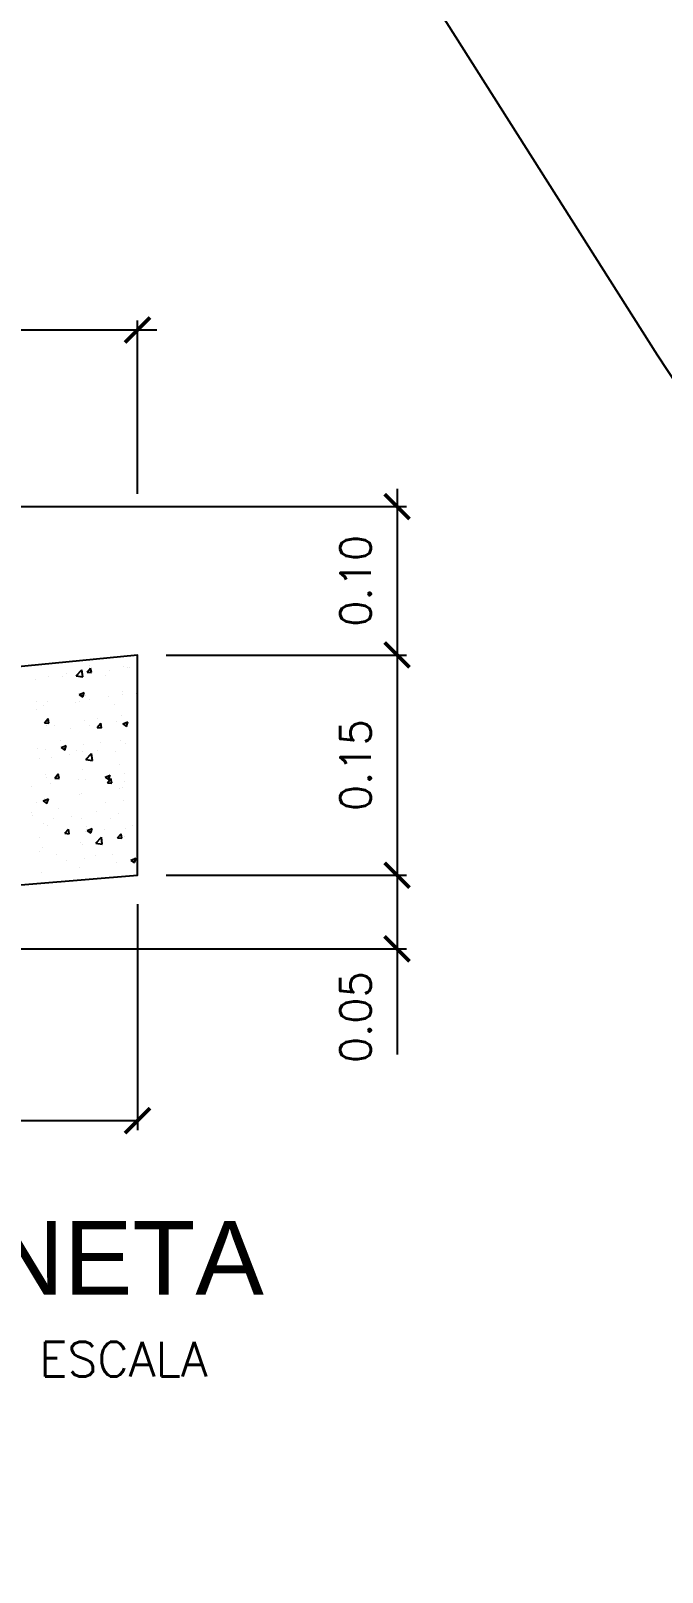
# Model space of a CAD drawing. Header units: millimetres. Extents: x 604785 to 1211550, y 1310998 to 2622648.
# Drawn here: x 604861.5 to 604882.6, y 1311074.5 to 1311126.1 of the extents above; entities that cross this region are included whole.
import ezdxf

# ---------------------------------------------------------------- set-up
doc = ezdxf.new("R2010")
doc.units = ezdxf.units.MM
for name, color, linetype in [('B', 3, 'Continuous'), ('CERCO', 6, 'Continuous'), ('EDIFICIOS', 4, 'Continuous'), ('Tubería A-Pluvial', 7, 'Continuous')]:
    doc.layers.add(name, color=color, linetype=linetype)
doc.styles.add('Ambientes', font='swiss.ttf', dxfattribs={"height": 0.2})
doc.styles.add('ROMANS', font='ROMANS', dxfattribs={"height": 0.2})

# ---------------------------------------------------------------- blocks, each defined once
blk = doc.blocks.new('_ArchTick')
at = {"color": 0, "linetype": 'ByBlock', "const_width": 0.15}
blk.add_lwpolyline([(-0.5, -0.5), (0.5, 0.5)], dxfattribs=at)
blk = doc.blocks.new('*X68')
at = {"color": 0}
for p, q in [((808.93, 358.46), (809.41, 359.03)), ((809.31, 359.37), (809.31, 359.37)), ((809.52, 358.41), (809.41, 359.03)), ((813.89, 359.2), (813.89, 359.2)), ((814.46, 359.07), (814.46, 359.07)), ((814.65, 359.14), (814.65, 359.14)), ((801.85, 357.41), (801.85, 357.41)), ((803.71, 357.86), (803.71, 357.86)), ((805.64, 357.91), (805.64, 357.91)), ((806.08, 358.25), (806.08, 358.25)), ((807.46, 357.97), (808.24, 358.79)), ((807.46, 357.97), (808.35, 357.84)), ((808.35, 357.84), (808.24, 358.78)), ((808.84, 358.56), (808.84, 358.56)), ((808.93, 358.46), (809.52, 358.41)), ((811.42, 358.02), (811.42, 358.02)), ((811.96, 358.74), (811.96, 358.74)), ((807.84, 355.44), (808.54, 355.71)), ((807.84, 355.44), (808.34, 355.1)), ((808.34, 355.1), (808.54, 355.71)), ((808.72, 355.23), (808.72, 355.23)), ((809.33, 354.8), (809.33, 354.8)), ((811.83, 355.13), (811.83, 355.13)), ((813.73, 355.42), (813.73, 355.42)), ((813.77, 355.87), (813.77, 355.87)), ((815.62, 355.62), (815.62, 355.62)), ((801.98, 354.51), (801.98, 354.51)), ((802.07, 353.41), (802.07, 353.41)), ((803.01, 353.97), (803.01, 353.97)), ((803.59, 354.53), (803.59, 354.53)), ((807.32, 354.28), (807.32, 354.28)), ((807.9, 354.42), (807.9, 354.42)), ((812.66, 354.06), (812.66, 354.06)), ((803.14, 351.56), (803.62, 352.14)), ((803.14, 351.56), (803.74, 351.51)), ((803.47, 351.2), (803.47, 351.2)), ((803.74, 351.51), (803.62, 352.14)), ((804.46, 351.22), (804.46, 351.22)), ((806.69, 350.85), (806.69, 350.85)), ((808.6, 351.9), (808.6, 351.9)), ((809.2, 351.18), (809.2, 351.18)), ((810.3, 352.22), (810.3, 352.22)), ((810.31, 350.94), (810.8, 351.51)), ((810.31, 350.94), (810.91, 350.88)), ((810.91, 350.88), (810.8, 351.51)), ((812.99, 351.68), (812.99, 351.68)), ((813.65, 352.54), (813.65, 352.54)), ((813.81, 351.41), (814.51, 351.68)), ((813.81, 351.41), (814.31, 351.08)), ((814.31, 351.08), (814.51, 351.68)), ((805.37, 349.17), (805.37, 349.17)), ((805.41, 348.19), (806.11, 348.46)), ((805.91, 347.85), (806.11, 348.46)), ((808.48, 348.57), (808.48, 348.57)), ((810.71, 348.95), (810.71, 348.95)), ((813.53, 349.21), (813.53, 349.21)), ((814.12, 348.72), (814.12, 348.72)), ((802.14, 348.06), (802.14, 348.06)), ((802.45, 346.72), (802.45, 346.72)), ((803.34, 347.87), (803.34, 347.87)), ((804.06, 346.91), (804.06, 346.91)), ((805.41, 348.19), (805.91, 347.85)), ((806.57, 347.24), (806.57, 347.24)), ((807.48, 347.83), (807.48, 347.83)), ((808.28, 347.72), (808.28, 347.72)), ((808.78, 346.58), (809.56, 347.39)), ((808.78, 346.58), (809.67, 346.44)), ((809.67, 346.44), (809.56, 347.39)), ((810.35, 347.74), (810.35, 347.74)), ((812.82, 347.61), (812.82, 347.61)), ((803.22, 344.54), (803.22, 344.54)), ((804.53, 344.04), (805.01, 344.62)), ((805.13, 343.99), (805.01, 344.62)), ((808.36, 345.25), (808.36, 345.25)), ((811.38, 344.16), (812.08, 344.43)), ((811.87, 343.83), (812.08, 344.43)), ((813.41, 345.89), (813.41, 345.89)), ((814.04, 344.62), (814.04, 344.62)), ((801.43, 342.96), (801.43, 342.96)), ((803.38, 344.09), (803.38, 344.09)), ((803.94, 343.29), (803.94, 343.29)), ((804.53, 344.04), (805.13, 343.99)), ((807.72, 343.79), (807.72, 343.79)), ((808.72, 343.87), (808.72, 343.87)), ((811.38, 344.16), (811.87, 343.83)), ((811.7, 343.41), (812.18, 343.99)), ((811.7, 343.41), (812.3, 343.36)), ((812.3, 343.36), (812.18, 343.99)), ((813.29, 342.56), (813.29, 342.56)), ((813.7, 342.75), (813.7, 342.75)), ((814.06, 343.64), (814.06, 343.64)), ((802.04, 340.75), (802.04, 340.75)), ((802.97, 340.94), (803.67, 341.21)), ((802.97, 340.94), (803.47, 340.6)), ((803.1, 341.21), (803.1, 341.21)), ((803.47, 340.6), (803.68, 341.2)), ((807.87, 341.75), (807.87, 341.75)), ((808.24, 341.92), (808.24, 341.92)), ((811.41, 340.68), (811.41, 340.68)), ((813.91, 341.01), (813.91, 341.01)), ((801.31, 339.35), (801.31, 339.35)), ((801.44, 338.98), (801.44, 338.98)), ((804.43, 338.56), (804.43, 338.56)), ((805.09, 339.85), (805.09, 339.85)), ((806.78, 338.76), (806.78, 338.76)), ((808.11, 338.59), (808.11, 338.59)), ((810.27, 339.56), (810.27, 339.56)), ((812.11, 338.53), (812.11, 338.53)), ((813.17, 339.23), (813.17, 339.23)), ((802.46, 335.9), (802.46, 335.9)), ((802.98, 337.88), (802.98, 337.88)), ((803.55, 337.64), (803.55, 337.64)), ((805.92, 336.52), (806.4, 337.1)), ((805.92, 336.52), (806.51, 336.47)), ((806.51, 336.47), (806.4, 337.09)), ((808.78, 336.74), (808.78, 336.74)), ((808.88, 337.41), (808.88, 337.41)), ((808.94, 336.91), (809.64, 337.18)), ((808.94, 336.91), (809.44, 336.58)), ((809.44, 336.57), (809.64, 337.18)), ((810.11, 335.18), (810.89, 335.99)), ((811, 335.04), (810.89, 335.99)), ((811.28, 337.07), (811.28, 337.07)), ((813.04, 335.9), (813.04, 335.9)), ((813.09, 335.89), (813.57, 336.47)), ((813.09, 335.89), (813.69, 335.84)), ((813.69, 335.84), (813.57, 336.47)), ((814.09, 336.06), (814.09, 336.06)), ((814.22, 337.19), (814.22, 337.19)), ((815.07, 337.56), (815.07, 337.56)), ((802.42, 334.06), (802.42, 334.06)), ((802.86, 334.55), (802.86, 334.55)), ((807.99, 335.26), (807.99, 335.26)), ((808.25, 335.06), (808.25, 335.06)), ((810.11, 335.18), (811, 335.04)), ((804.79, 333.67), (804.79, 333.67)), ((806.15, 332.79), (806.15, 332.79)), ((807.87, 331.93), (807.87, 331.93)), ((808.65, 333.12), (808.65, 333.12)), ((810.12, 333.45), (810.12, 333.45)), ((812.44, 333.62), (812.44, 333.62)), ((812.92, 332.57), (812.92, 332.57)), ((814.91, 332.88), (815.61, 333.15)), ((814.91, 332.88), (815.41, 332.55)), ((815.41, 332.55), (815.61, 333.15)), ((815.46, 333.22), (815.46, 333.22)), ((802.74, 331.23), (802.74, 331.23))]:
    blk.add_line(p, q, dxfattribs=at)

msp = doc.modelspace()

# ---------------------------------------------------------------- linework, layer by layer
at = {"layer": 'B', "color": 18, "true_color": 0x000000}
msp.add_lwpolyline([(604835.284, 1311110.098), (604835.284, 1311095.342), (604865.065, 1311097.799), (604865.065, 1311105.17), (604842.655, 1311102.979), (604842.655, 1311110.098)], close=True, dxfattribs=at)
at = {"layer": 'CERCO'}
msp.add_lwpolyline([(604909.329, 1311074.485), (604909.329, 1311074.485), (604882.469, 1311115.196), (604872.039, 1311131.661), (604853.335, 1311161.306)], dxfattribs=at)
at = {"layer": 'Tubería A-Pluvial', "color": 1}
for p, q in [((604865.065, 1311110.563), (604865.065, 1311116.364)), ((604842.655, 1311116.044), (604865.713, 1311116.044)), ((604873.752, 1311110.734), (604873.752, 1311105.17)), ((604843.615, 1311110.135), (604874.072, 1311110.135)), ((604866.025, 1311105.17), (604874.072, 1311105.17)), ((604866.025, 1311105.17), (604874.072, 1311105.17)), ((604873.752, 1311105.17), (604873.752, 1311097.799)), ((604866.025, 1311097.799), (604874.072, 1311097.799)), ((604866.025, 1311097.799), (604874.072, 1311097.799)), ((604873.752, 1311097.799), (604873.752, 1311091.8)), ((604865.065, 1311096.839), (604865.065, 1311089.271)), ((604836.226, 1311095.342), (604874.072, 1311095.342)), ((604835.266, 1311089.591), (604865.065, 1311089.591))]:
    msp.add_line(p, q, dxfattribs=at)

# ---------------------------------------------------------------- block references
at = {"layer": 'B', "color": 252, "true_color": 0x939598, "xscale": 0.2457000000000699, "yscale": 0.2457000000000699, "zscale": 0.2457000000000699}
msp.add_blockref('*X68', (604664.623, 1311016.521), dxfattribs=at)
at = {"layer": 'Tubería A-Pluvial', "color": 1, "xscale": 0.8320000000000001, "yscale": 0.8320000000000001, "zscale": 0.8320000000000001}
for p in [(604865.065, 1311116.044), (604865.065, 1311089.591)]:
    msp.add_blockref('_ArchTick', p, dxfattribs=at)
for p, rotation in [((604873.752, 1311110.135), 90), ((604873.752, 1311105.17), 90), ((604873.752, 1311105.17), 270), ((604873.752, 1311097.799), 90), ((604873.752, 1311097.799), 270), ((604873.752, 1311095.342), 270)]:
    msp.add_blockref('_ArchTick', p, dxfattribs=dict(at, rotation=rotation))

# ---------------------------------------------------------------- texts
at = {"style": 'ROMANS'}
msp.add_text('ESCALA', height=1.1648, dxfattribs=at).set_placement((604861.775, 1311081.031))
at = {"layer": 'EDIFICIOS', "color": 18, "true_color": 0x000000, "style": 'Ambientes'}
msp.add_text('DETALLE DE CUNETA', height=2.4633, dxfattribs=at).set_placement((604833.159, 1311083.768))
at = {"layer": 'Tubería A-Pluvial', "char_height": 1.024, "attachment_point": 5, "rotation": 90, "style": 'ROMANS'}
for s, insert in [('\\A1;0.10', (604872.365, 1311107.653)), ('\\A1;0.15', (604872.365, 1311101.485)), ('\\A1;0.05', (604872.365, 1311093.053))]:
    msp.add_mtext(s, dxfattribs=dict(at, insert=insert))

doc.saveas('drawing.dxf')
